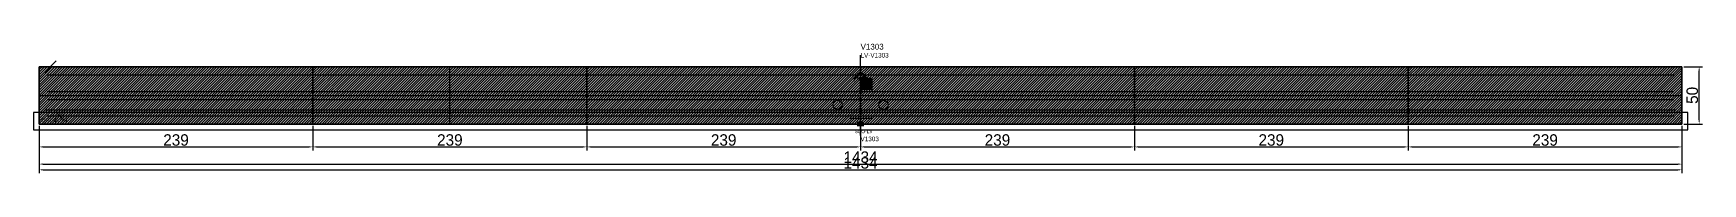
# Model space of a CAD drawing. Header units: metres. Extents: x 12791 to 14248, y 13116 to 13229.
import ezdxf

# ---------------------------------------------------------------- set-up
doc = ezdxf.new("R2010")
doc.units = ezdxf.units.M
for name, color, linetype in [('BARRA DE ANCORAGEM', 251, 'CONTINUOUS'), ('barrote', 251, 'CONTINUOUS'), ('CONCRETO', 251, 'CONTINUOUS'), ('COTA', 241, 'CONTINUOUS'), ('cotas', 241, 'CONTINUOUS'), ('Demarcação 1', 251, 'CONTINUOUS'), ('Demarcação 2', 254, 'CONTINUOUS'), ('Hachura', 251, 'CONTINUOUS'), ('HACHURA MADEIRAS', 1, 'CONTINUOUS'), ('Laje_Perimetro', 7, 'CONTINUOUS'), ('material do compensado', 7, 'CONTINUOUS'), ('NOMENCLATURA', 7, 'CONTINUOUS'), ('Painéis', 200, 'CONTINUOUS'), ('PONTALETE', 7, 'CONTINUOUS'), ('presilha', 1, 'CONTINUOUS'), ('Reaproveitamento', 251, 'CONTINUOUS'), ('SARR_3.5x7', 81, 'CONTINUOUS'), ('SCO-___-LAJ', 2, 'CONTINUOUS'), ('TENSOR', 3, 'CONTINUOUS'), ('texto', 7, 'CONTINUOUS'), ('Texto Qtd Sarr', 242, 'CONTINUOUS')]:
    doc.layers.add(name, color=color, linetype=linetype)
doc.styles.add('STR_STANDARD', font='arial.ttf')
doc.dimstyles.new('EZ DXF', dxfattribs={"dimtxt": 10, "dimasz": 3.5, "dimexe": 3, "dimexo": 1.5, "dimgap": 1, "dimtad": 1, "dimdec": 1, "dimdsep": 46, "dimcen": 2.5, "dimazin": 3, "dimtfac": 1, "dimtmove": 0, "dimatfit": 3})

msp = doc.modelspace()

# ---------------------------------------------------------------- hatches: boundary and pattern name
at = {"layer": 'Hachura'}
h = msp.add_hatch(color=3, dxfattribs=at)
h.dxf.hatch_style = 1
h.paths.add_polyline_path([(12795.5914, 13158.9905), (13034.5914, 13158.9905), (13034.5914, 13208.9905), (12795.5914, 13208.9905)])
h = msp.add_hatch(dxfattribs=at)
h.set_pattern_fill('ANSI31', scale=0.5)
h.paths.add_polyline_path([(12795.5914, 13158.9905), (13034.5914, 13158.9905), (13034.5914, 13208.9905), (12795.5914, 13208.9905)])
h = msp.add_hatch(color=3, dxfattribs=at)
h.dxf.hatch_style = 1
h.paths.add_polyline_path([(12795.5914, 13158.9905), (13034.5914, 13158.9905), (13034.5914, 13208.9905), (12795.5914, 13208.9905)])
h = msp.add_hatch(dxfattribs=at)
h.set_pattern_fill('ANSI31', scale=0.5)
h.paths.add_polyline_path([(12795.5914, 13158.9905), (13034.5914, 13158.9905), (13034.5914, 13208.9905), (12795.5914, 13208.9905)])
h = msp.add_hatch(color=3, dxfattribs=at)
h.dxf.hatch_style = 1
h.paths.add_polyline_path([(13034.5914, 13158.9905), (13273.5914, 13158.9905), (13273.5914, 13208.9905), (13034.5914, 13208.9905)])
h = msp.add_hatch(dxfattribs=at)
h.set_pattern_fill('ANSI31', scale=0.5)
h.paths.add_polyline_path([(13034.5914, 13158.9905), (13273.5914, 13158.9905), (13273.5914, 13208.9905), (13034.5914, 13208.9905)])
h = msp.add_hatch(color=3, dxfattribs=at)
h.dxf.hatch_style = 1
h.paths.add_polyline_path([(13034.5914, 13158.9905), (13273.5914, 13158.9905), (13273.5914, 13208.9905), (13034.5914, 13208.9905)])
h = msp.add_hatch(dxfattribs=at)
h.set_pattern_fill('ANSI31', scale=0.5)
h.paths.add_polyline_path([(13034.5914, 13158.9905), (13273.5914, 13158.9905), (13273.5914, 13208.9905), (13034.5914, 13208.9905)])
h = msp.add_hatch(color=3, dxfattribs=at)
h.dxf.hatch_style = 1
h.paths.add_polyline_path([(13273.5914, 13158.9905), (13512.5914, 13158.9905), (13512.5914, 13208.9905), (13273.5914, 13208.9905)])
h = msp.add_hatch(dxfattribs=at)
h.set_pattern_fill('ANSI31', scale=0.5)
h.paths.add_polyline_path([(13273.5914, 13158.9905), (13512.5914, 13158.9905), (13512.5914, 13208.9905), (13273.5914, 13208.9905)])
h = msp.add_hatch(color=3, dxfattribs=at)
h.dxf.hatch_style = 1
h.paths.add_polyline_path([(13273.5914, 13158.9905), (13512.5914, 13158.9905), (13512.5914, 13208.9905), (13273.5914, 13208.9905)])
h = msp.add_hatch(dxfattribs=at)
h.set_pattern_fill('ANSI31', scale=0.5)
h.paths.add_polyline_path([(13273.5914, 13158.9905), (13512.5914, 13158.9905), (13512.5914, 13208.9905), (13273.5914, 13208.9905)])
h = msp.add_hatch(color=3, dxfattribs=at)
h.dxf.hatch_style = 1
h.paths.add_polyline_path([(13512.5914, 13158.9905), (13751.5914, 13158.9905), (13751.5914, 13208.9905), (13512.5914, 13208.9905)])
h = msp.add_hatch(dxfattribs=at)
h.set_pattern_fill('ANSI31', scale=0.5)
h.paths.add_polyline_path([(13512.5914, 13158.9905), (13751.5914, 13158.9905), (13751.5914, 13208.9905), (13512.5914, 13208.9905)])
h = msp.add_hatch(color=3, dxfattribs=at)
h.dxf.hatch_style = 1
h.paths.add_polyline_path([(13512.5914, 13158.9905), (13751.5914, 13158.9905), (13751.5914, 13208.9905), (13512.5914, 13208.9905)])
h = msp.add_hatch(dxfattribs=at)
h.set_pattern_fill('ANSI31', scale=0.5)
h.paths.add_polyline_path([(13512.5914, 13158.9905), (13751.5914, 13158.9905), (13751.5914, 13208.9905), (13512.5914, 13208.9905)])
h = msp.add_hatch(color=3, dxfattribs=at)
h.dxf.hatch_style = 1
h.paths.add_polyline_path([(13751.5914, 13158.9905), (13990.5914, 13158.9905), (13990.5914, 13208.9905), (13751.5914, 13208.9905)])
h = msp.add_hatch(dxfattribs=at)
h.set_pattern_fill('ANSI31', scale=0.5)
h.paths.add_polyline_path([(13751.5914, 13158.9905), (13990.5914, 13158.9905), (13990.5914, 13208.9905), (13751.5914, 13208.9905)])
h = msp.add_hatch(color=3, dxfattribs=at)
h.dxf.hatch_style = 1
h.paths.add_polyline_path([(13751.5914, 13158.9905), (13990.5914, 13158.9905), (13990.5914, 13208.9905), (13751.5914, 13208.9905)])
h = msp.add_hatch(dxfattribs=at)
h.set_pattern_fill('ANSI31', scale=0.5)
h.paths.add_polyline_path([(13751.5914, 13158.9905), (13990.5914, 13158.9905), (13990.5914, 13208.9905), (13751.5914, 13208.9905)])
h = msp.add_hatch(color=3, dxfattribs=at)
h.dxf.hatch_style = 1
h.paths.add_polyline_path([(13990.5914, 13158.9905), (14229.5914, 13158.9905), (14229.5914, 13208.9905), (13990.5914, 13208.9905)])
h = msp.add_hatch(dxfattribs=at)
h.set_pattern_fill('ANSI31', scale=0.5)
h.paths.add_polyline_path([(13990.5914, 13158.9905), (14229.5914, 13158.9905), (14229.5914, 13208.9905), (13990.5914, 13208.9905)])
h = msp.add_hatch(color=3, dxfattribs=at)
h.dxf.hatch_style = 1
h.paths.add_polyline_path([(13990.5914, 13158.9905), (14229.5914, 13158.9905), (14229.5914, 13208.9905), (13990.5914, 13208.9905)])
h = msp.add_hatch(dxfattribs=at)
h.set_pattern_fill('ANSI31', scale=0.5)
h.paths.add_polyline_path([(13990.5914, 13158.9905), (14229.5914, 13158.9905), (14229.5914, 13208.9905), (13990.5914, 13208.9905)])
at = {"layer": 'HACHURA MADEIRAS'}
h = msp.add_hatch(dxfattribs=at)
h.set_pattern_fill('ANSI31', scale=2)
h.paths.add_polyline_path([(12797.5914, 13160.9905), (12807.5914, 13160.9905), (12807.5914, 13170.9905), (12797.5914, 13170.9905)])
h = msp.add_hatch(dxfattribs=at)
h.set_pattern_fill('ANSI31', scale=2)
h.paths.add_polyline_path([(12797.5914, 13160.9905), (12807.5914, 13160.9905), (12807.5914, 13170.9905), (12797.5914, 13170.9905)])
at = {"layer": 'material do compensado'}
h = msp.add_hatch(dxfattribs=at)
h.set_pattern_fill('ANSI37', scale=2)
h.paths.add_polyline_path([(12808.5914, 13160.9905), (12817.5914, 13160.9905), (12817.5914, 13168.9905), (12808.5914, 13168.9905)])
h = msp.add_hatch(dxfattribs=at)
h.set_pattern_fill('ANSI37', scale=2)
h.paths.add_polyline_path([(12808.5914, 13160.9905), (12817.5914, 13160.9905), (12817.5914, 13168.9905), (12808.5914, 13168.9905)])
at = {"layer": 'Reaproveitamento'}
h = msp.add_hatch(dxfattribs=at)
h.set_pattern_fill('SOLID')
h.paths.add_polyline_path([(13512.5914, 13188.9905), (13522.5914, 13188.9905), (13522.5914, 13198.9905), (13512.5914, 13198.9905)])
h = msp.add_hatch(dxfattribs=at)
h.set_pattern_fill('SOLID')
h.paths.add_polyline_path([(13512.5914, 13188.9905), (13522.5914, 13188.9905), (13522.5914, 13198.9905), (13512.5914, 13198.9905)])

# ---------------------------------------------------------------- linework, layer by layer
at = {"layer": 'BARRA DE ANCORAGEM'}
msp.add_line((12800.5914, 13203.9905), (12810.5914, 13213.9905), dxfattribs=at)
msp.add_line((12800.5914, 13203.9905), (12810.5914, 13213.9905), dxfattribs=at)
at = {"layer": 'barrote'}
msp.add_line((12800.5914, 13171.4905), (14224.5914, 13171.4905), dxfattribs=at)
msp.add_line((12800.5914, 13171.4905), (14224.5914, 13171.4905), dxfattribs=at)
at = {"layer": 'CONCRETO'}
msp.add_solid([(13509.5914, 13160.9905), (13515.5914, 13160.9905), (13509.5914, 13156.9905), (13515.5914, 13156.9905)], dxfattribs=at)
msp.add_solid([(13509.5914, 13160.9905), (13515.5914, 13160.9905), (13509.5914, 13156.9905), (13515.5914, 13156.9905)], dxfattribs=at)
at = {"layer": 'Demarcação 1'}
msp.add_line((12795.5914, 13183.9905), (14229.5914, 13183.9905), dxfattribs=at)
msp.add_line((12795.5914, 13183.9905), (14229.5914, 13183.9905), dxfattribs=at)
at = {"layer": 'Demarcação 2'}
msp.add_line((13154.0914, 13158.9905), (13154.0914, 13208.9905), dxfattribs=at)
msp.add_line((13154.0914, 13158.9905), (13154.0914, 13208.9905), dxfattribs=at)
at = {"layer": 'Laje_Perimetro'}
msp.add_lwpolyline([(12790.5914, 13153.9905), (14234.5914, 13153.9905), (14234.5914, 13168.9905), (12790.5914, 13168.9905)], close=True, dxfattribs=at)
msp.add_lwpolyline([(12790.5914, 13153.9905), (14234.5914, 13153.9905), (14234.5914, 13168.9905), (12790.5914, 13168.9905)], close=True, dxfattribs=at)
at = {"layer": 'Painéis'}
for points in [[(12795.5914, 13158.9905), (12795.5914, 13208.9905)], [(12795.5914, 13158.9905), (13034.5914, 13158.9905), (13034.5914, 13208.9905), (12795.5914, 13208.9905)], [(12795.5914, 13208.9905), (14229.5914, 13208.9905)], [(12795.5914, 13158.9905), (12795.5914, 13208.9905)], [(12795.5914, 13158.9905), (13034.5914, 13158.9905), (13034.5914, 13208.9905), (12795.5914, 13208.9905)], [(12795.5914, 13208.9905), (14229.5914, 13208.9905)], [(13034.5914, 13158.9905), (13034.5914, 13208.9905)], [(13034.5914, 13158.9905), (13273.5914, 13158.9905), (13273.5914, 13208.9905), (13034.5914, 13208.9905)], [(13034.5914, 13158.9905), (13034.5914, 13208.9905)], [(13034.5914, 13158.9905), (13273.5914, 13158.9905), (13273.5914, 13208.9905), (13034.5914, 13208.9905)], [(13273.5914, 13158.9905), (13273.5914, 13208.9905)], [(13273.5914, 13158.9905), (13512.5914, 13158.9905), (13512.5914, 13208.9905), (13273.5914, 13208.9905)], [(13273.5914, 13158.9905), (13273.5914, 13208.9905)], [(13273.5914, 13158.9905), (13512.5914, 13158.9905), (13512.5914, 13208.9905), (13273.5914, 13208.9905)], [(13512.5914, 13158.9905), (13512.5914, 13208.9905)], [(13512.5914, 13158.9905), (13751.5914, 13158.9905), (13751.5914, 13208.9905), (13512.5914, 13208.9905)], [(13512.5914, 13158.9905), (13512.5914, 13208.9905)], [(13512.5914, 13158.9905), (13751.5914, 13158.9905), (13751.5914, 13208.9905), (13512.5914, 13208.9905)], [(13751.5914, 13158.9905), (13751.5914, 13208.9905)], [(13751.5914, 13158.9905), (13990.5914, 13158.9905), (13990.5914, 13208.9905), (13751.5914, 13208.9905)], [(13751.5914, 13158.9905), (13751.5914, 13208.9905)], [(13751.5914, 13158.9905), (13990.5914, 13158.9905), (13990.5914, 13208.9905), (13751.5914, 13208.9905)], [(13990.5914, 13158.9905), (13990.5914, 13208.9905)], [(13990.5914, 13158.9905), (14229.5914, 13158.9905), (14229.5914, 13208.9905), (13990.5914, 13208.9905)], [(13990.5914, 13158.9905), (13990.5914, 13208.9905)], [(13990.5914, 13158.9905), (14229.5914, 13158.9905), (14229.5914, 13208.9905), (13990.5914, 13208.9905)], [(14229.5914, 13158.9905), (14229.5914, 13208.9905)], [(14229.5914, 13158.9905), (14229.5914, 13208.9905)], [(12795.5914, 13158.9905), (14229.5914, 13158.9905)], [(12795.5914, 13158.9905), (14229.5914, 13158.9905)]]:
    msp.add_lwpolyline(points, close=True, dxfattribs=at)
msp.add_arc((13512.5914, 13196.4905), 6, 0, 180, dxfattribs=at)
msp.add_arc((13512.5914, 13196.4905), 6, 0, 180, dxfattribs=at)
at = {"layer": 'PONTALETE'}
msp.add_line((13512.5914, 13148.9905), (13512.5914, 13218.9905), dxfattribs=at)
msp.add_line((13512.5914, 13148.9905), (13512.5914, 13218.9905), dxfattribs=at)
at = {"layer": 'presilha'}
for centre, radius in [((13512.5914, 13200.9905), 3), ((13512.5914, 13200.9905), 3), ((13492.5914, 13175.6572), 4), ((13492.5914, 13175.6572), 4), ((13532.5914, 13175.6572), 4), ((13532.5914, 13175.6572), 4)]:
    msp.add_circle(centre, radius, dxfattribs=at)
at = {"layer": 'SARR_3.5x7'}
for p, q in [((12802.5914, 13201.9905), (13034.5914, 13201.9905)), ((12802.5914, 13201.9905), (13034.5914, 13201.9905)), ((13034.5914, 13201.9905), (13273.5914, 13201.9905)), ((13034.5914, 13201.9905), (13273.5914, 13201.9905)), ((13273.5914, 13201.9905), (13512.5914, 13201.9905)), ((13273.5914, 13201.9905), (13512.5914, 13201.9905)), ((13512.5914, 13201.9905), (13751.5914, 13201.9905)), ((13512.5914, 13201.9905), (13751.5914, 13201.9905)), ((13751.5914, 13201.9905), (13990.5914, 13201.9905)), ((13751.5914, 13201.9905), (13990.5914, 13201.9905)), ((13990.5914, 13201.9905), (14222.5914, 13201.9905)), ((13990.5914, 13201.9905), (14222.5914, 13201.9905)), ((12802.5914, 13187.4905), (13034.5914, 13187.4905)), ((12802.5914, 13187.4905), (13034.5914, 13187.4905)), ((13034.5914, 13187.4905), (13273.5914, 13187.4905)), ((13034.5914, 13187.4905), (13273.5914, 13187.4905)), ((13273.5914, 13187.4905), (13512.5914, 13187.4905)), ((13273.5914, 13187.4905), (13512.5914, 13187.4905)), ((13512.5914, 13187.4905), (13751.5914, 13187.4905)), ((13512.5914, 13187.4905), (13751.5914, 13187.4905)), ((13751.5914, 13187.4905), (13990.5914, 13187.4905)), ((13751.5914, 13187.4905), (13990.5914, 13187.4905)), ((13990.5914, 13187.4905), (14222.5914, 13187.4905)), ((13990.5914, 13187.4905), (14222.5914, 13187.4905)), ((12802.5914, 13180.4905), (13034.5914, 13180.4905)), ((12802.5914, 13180.4905), (13034.5914, 13180.4905)), ((13034.5914, 13180.4905), (13273.5914, 13180.4905)), ((13034.5914, 13180.4905), (13273.5914, 13180.4905)), ((13273.5914, 13180.4905), (13512.5914, 13180.4905)), ((13273.5914, 13180.4905), (13512.5914, 13180.4905)), ((13512.5914, 13180.4905), (13751.5914, 13180.4905)), ((13512.5914, 13180.4905), (13751.5914, 13180.4905)), ((13751.5914, 13180.4905), (13990.5914, 13180.4905)), ((13751.5914, 13180.4905), (13990.5914, 13180.4905)), ((13990.5914, 13180.4905), (14222.5914, 13180.4905)), ((13990.5914, 13180.4905), (14222.5914, 13180.4905)), ((12802.5914, 13165.9905), (13034.5914, 13165.9905)), ((12802.5914, 13165.9905), (13034.5914, 13165.9905)), ((13034.5914, 13165.9905), (13273.5914, 13165.9905)), ((13034.5914, 13165.9905), (13273.5914, 13165.9905)), ((13273.5914, 13165.9905), (13512.5914, 13165.9905)), ((13273.5914, 13165.9905), (13512.5914, 13165.9905)), ((13512.5914, 13165.9905), (13751.5914, 13165.9905)), ((13512.5914, 13165.9905), (13751.5914, 13165.9905)), ((13751.5914, 13165.9905), (13990.5914, 13165.9905)), ((13751.5914, 13165.9905), (13990.5914, 13165.9905)), ((13990.5914, 13165.9905), (14222.5914, 13165.9905)), ((13990.5914, 13165.9905), (14222.5914, 13165.9905))]:
    msp.add_line(p, q, dxfattribs=at)
at = {"layer": 'TENSOR'}
msp.add_line((13502.5914, 13163.9905), (13522.5914, 13163.9905), dxfattribs=at)
msp.add_line((13502.5914, 13163.9905), (13522.5914, 13163.9905), dxfattribs=at)

# ---------------------------------------------------------------- texts
at = {"layer": 'NOMENCLATURA', "style": 'STR_STANDARD'}
msp.add_text('V1303', height=5, dxfattribs=at).set_placement((13512.5914, 13223.9905))
msp.add_text('V1303', height=5, dxfattribs=at).set_placement((13512.5914, 13223.9905))
at = {"layer": 'NOMENCLATURA', "insert": (13512.5914, 13220.9905), "char_height": 4, "attachment_point": 1}
msp.add_mtext('LV-V1303', dxfattribs=at)
msp.add_mtext('LV-V1303', dxfattribs=at)
at = {"layer": 'SCO-___-LAJ'}
msp.add_text('SCO-LV', height=3, dxfattribs=at).set_placement((13507.5914, 13150.9905))
msp.add_text('SCO-LV', height=3, dxfattribs=at).set_placement((13507.5914, 13150.9905))
at = {"layer": 'texto'}
msp.add_text('V1303', height=4, dxfattribs=at).set_placement((13512.5914, 13143.9905))
msp.add_text('V1303', height=4, dxfattribs=at).set_placement((13512.5914, 13143.9905))
at = {"layer": 'Texto Qtd Sarr'}
msp.add_text('QTD: AUTO', height=3, dxfattribs=at).set_placement((12797.5914, 13160.9905))
msp.add_text('QTD: AUTO', height=3, dxfattribs=at).set_placement((12797.5914, 13160.9905))

# ---------------------------------------------------------------- dimensions: what is measured, and where the dimension line sits
at = {"layer": 'COTA', "color": 1}
msp.add_linear_dim(base=(14244.5914, 13158.9905), p1=(14229.5914, 13158.9905), p2=(14229.5914, 13208.9905), angle=90, dimstyle='EZ DXF', dxfattribs=at).render()
msp.add_linear_dim(base=(14244.5914, 13158.9905), p1=(14229.5914, 13158.9905), p2=(14229.5914, 13208.9905), angle=90, dimstyle='EZ DXF', dxfattribs=at).render()
for base, p1, p2 in [((12795.5914, 13138.9905), (12795.5914, 13158.9905), (13034.5914, 13158.9905)), ((12795.5914, 13118.9905), (12795.5914, 13158.9905), (14229.5914, 13158.9905)), ((12795.5914, 13138.9905), (12795.5914, 13158.9905), (13034.5914, 13158.9905)), ((12795.5914, 13118.9905), (12795.5914, 13158.9905), (14229.5914, 13158.9905)), ((13034.5914, 13138.9905), (13034.5914, 13158.9905), (13273.5914, 13158.9905)), ((13034.5914, 13138.9905), (13034.5914, 13158.9905), (13273.5914, 13158.9905)), ((13273.5914, 13138.9905), (13273.5914, 13158.9905), (13512.5914, 13158.9905)), ((13273.5914, 13138.9905), (13273.5914, 13158.9905), (13512.5914, 13158.9905)), ((13512.5914, 13138.9905), (13512.5914, 13158.9905), (13751.5914, 13158.9905)), ((13512.5914, 13138.9905), (13512.5914, 13158.9905), (13751.5914, 13158.9905)), ((13751.5914, 13138.9905), (13751.5914, 13158.9905), (13990.5914, 13158.9905)), ((13751.5914, 13138.9905), (13751.5914, 13158.9905), (13990.5914, 13158.9905)), ((13990.5914, 13138.9905), (13990.5914, 13158.9905), (14229.5914, 13158.9905)), ((13990.5914, 13138.9905), (13990.5914, 13158.9905), (14229.5914, 13158.9905))]:
    msp.add_linear_dim(base=base, p1=p1, p2=p2, dimstyle='EZ DXF', dxfattribs=at).render()
at = {"layer": 'cotas'}
msp.add_linear_dim(base=(12795.5914, 13123.9905), p1=(12795.5914, 13138.9905), p2=(14229.5914, 13138.9905), dimstyle='EZ DXF', dxfattribs=at).render()
msp.add_linear_dim(base=(12795.5914, 13123.9905), p1=(12795.5914, 13138.9905), p2=(14229.5914, 13138.9905), dimstyle='EZ DXF', dxfattribs=at).render()

doc.saveas('drawing.dxf')
